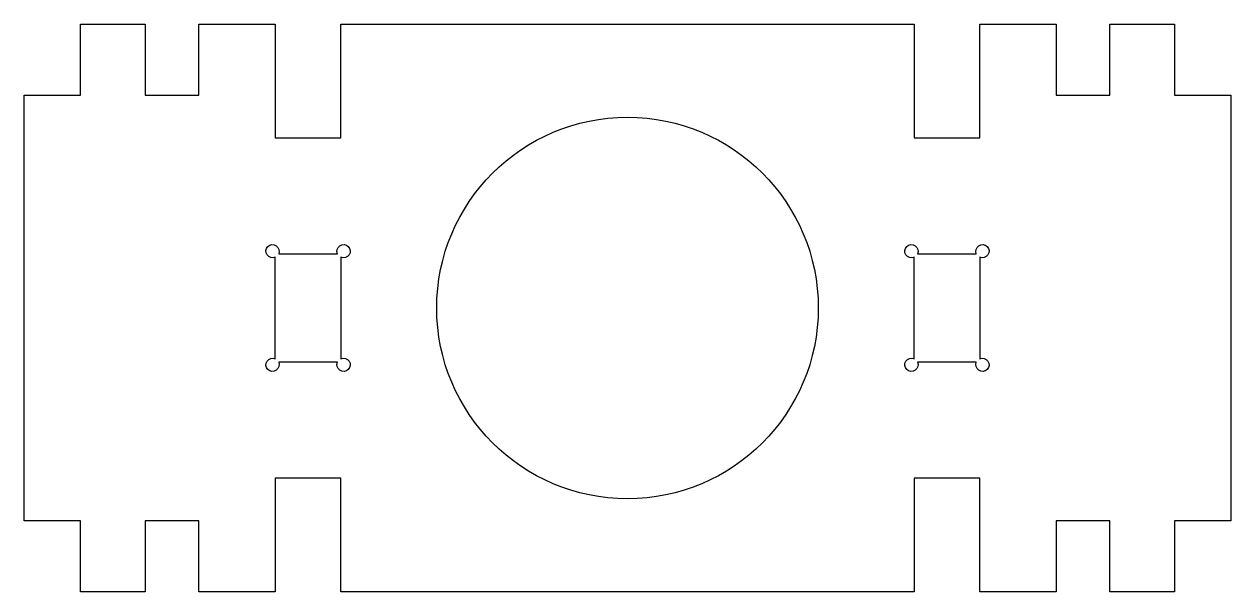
# Model space of a CAD drawing. Header units: millimetres. Extents: x -34 to 34, y -16 to 16.
import ezdxf

# ---------------------------------------------------------------- set-up
doc = ezdxf.new("R2010")
doc.units = ezdxf.units.MM
doc.layers.get('0').update_dxf_attribs({"linetype": 'CONTINUOUS'})

msp = doc.modelspace()

# ---------------------------------------------------------------- linework, layer by layer
msp.add_lwpolyline([(-24.15, -16), (-24.15, -12), (-27.183, -12), (-27.183, -16), (-30.817, -16), (-30.817, -12), (-34, -12), (-34, 12), (-30.817, 12), (-30.817, 16), (-27.183, 16), (-27.183, 12), (-24.15, 12), (-24.15, 16), (-19.85, 16), (-19.85, 9.6), (-16.15, 9.6), (-16.15, 16), (16.15, 16), (16.15, 9.6), (19.85, 9.6), (19.85, 16), (24.15, 16), (24.15, 12), (27.183, 12), (27.183, 16), (30.817, 16), (30.817, 12), (34, 12), (34, -12), (30.817, -12), (30.817, -16), (27.183, -16), (27.183, -12), (24.15, -12), (24.15, -16), (19.85, -16), (19.85, -9.6), (16.15, -9.6), (16.15, -16), (-16.15, -16), (-16.15, -9.6), (-19.85, -9.6), (-19.85, -16)], close=True)
for points in [[(-16.15, -2.856, -5.286832), (-16.344, -3.05), (-19.656, -3.05, -5.286832), (-19.85, -2.856), (-19.85, 2.856, -5.286832), (-19.656, 3.05), (-16.344, 3.05, -5.286832), (-16.15, 2.856)], [(16.15, 2.856, -5.286832), (16.344, 3.05), (19.656, 3.05, -5.286832), (19.85, 2.856), (19.85, -2.856, -5.286832), (19.656, -3.05), (16.344, -3.05, -5.286832), (16.15, -2.856)]]:
    msp.add_lwpolyline(points, format="xyb", close=True)
msp.add_circle((0, 0), 10.75)

doc.saveas('drawing.dxf')
